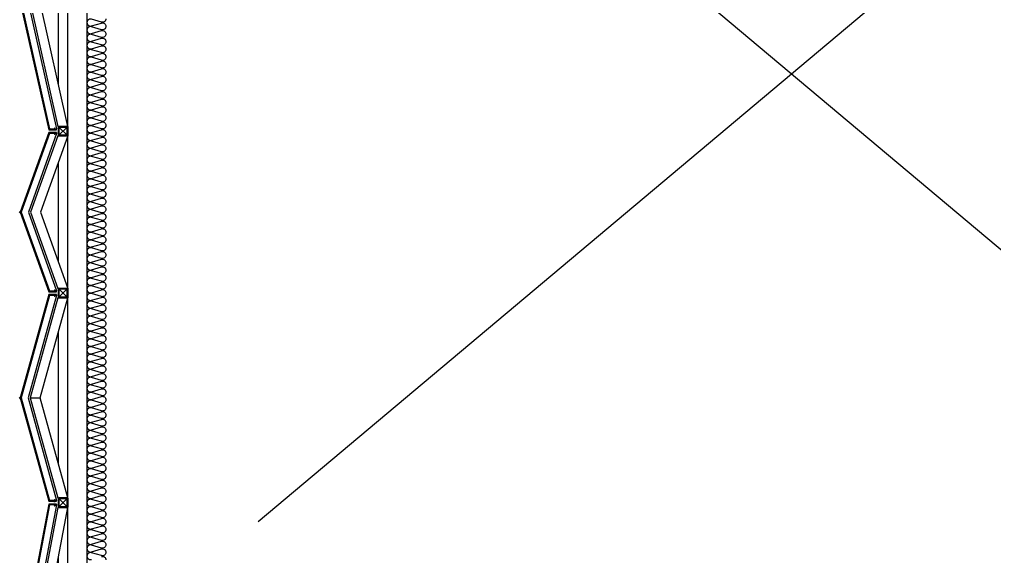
# Model space of a CAD drawing. Header units: millimetres. Extents: x 49154 to 181784, y 28275 to 149577.
# Drawn here: x 91700 to 96820, y 143823 to 146641 of the extents above; entities that cross this region are included whole.
import ezdxf

# ---------------------------------------------------------------- set-up
doc = ezdxf.new("R2010")
doc.units = ezdxf.units.MM
doc.header["$LTSCALE"] = 300
doc.linetypes.add('HID', pattern=[2.8, 1.8, -1])
for name, color, linetype in [('6FIN', 6, 'Continuous'), ('A-OPEN', 1, 'Continuous'), ('A-하지철물', 55, 'Continuous'), ('alucobond', 4, 'Continuous'), ('ISL', 251, 'Continuous'), ('mold', 4, 'Continuous'), ('SHEET', 6, 'Continuous')]:
    doc.layers.add(name, color=color, linetype=linetype)

# ---------------------------------------------------------------- blocks, each defined once
blk = doc.blocks.new('EX-850-1')
at = {"layer": '6FIN', "elevation": 0}
for points in [[(3.2, 204.1), (46.8, 204.1, 0.414214), (50, 207.3), (50, 250.9, 0.414214), (46.8, 254.1), (3.2, 254.1, 0.414214), (0, 250.9), (0, 207.3, 0.414214)], [(896.8, 204.1), (853.2, 204.1, -0.414214), (850, 207.3), (850, 250.9, -0.414214), (853.2, 254.1), (896.8, 254.1, -0.414214), (900, 250.9), (900, 207.3, -0.414214)]]:
    blk.add_lwpolyline(points, format="xyb", close=True, dxfattribs=at)
at = {"layer": 'A-하지철물'}
for p, q in [((850, 254.1), (50, 254.1)), ((710.9, 204.1), (189.1, 204.1))]:
    blk.add_line(p, q, dxfattribs=at)
at = {"layer": 'A-하지철물', "elevation": 0}
for points in [[(49.9, 254.1), (450, 110.3), (850.1, 254.1)], [(50, 204.1), (50, 200.9), (450, 57.2), (850, 200.9), (850, 204.1)]]:
    blk.add_lwpolyline(points, dxfattribs=at)
at = {"layer": 'A-하지철물'}
blk.add_circle((450, 4.1), 4.07, dxfattribs=at)
at = {"layer": 'alucobond', "color": 251, "linetype": 'HID', "ltscale": 10}
for p, q in [((30.2, 185.1), (41.5, 185.1)), ((31.5, 182.4), (31.5, 187.8)), ((31.5, 186.6), (39.5, 186.6)), ((31.5, 183.6), (39.5, 183.6)), ((32, 189.3), (32.5, 189.3)), ((32, 180.9), (32.5, 180.9)), ((32.5, 180.9), (32.5, 189.3)), ((38, 182.7), (38, 187.4)), ((39.5, 182.7), (39.5, 187.4)), ((869.8, 185.1), (858.5, 185.1)), ((860.5, 182.7), (860.5, 187.4)), ((868.5, 186.6), (860.5, 186.6)), ((868.5, 183.6), (860.5, 183.6)), ((862, 182.7), (862, 187.4)), ((867.5, 180.9), (867.5, 189.3)), ((868, 189.3), (867.5, 189.3)), ((868, 180.9), (867.5, 180.9)), ((868.5, 182.4), (868.5, 187.8))]:
    blk.add_line(p, q, dxfattribs=at)
at = {"layer": 'alucobond'}
for p, q in [((32.5, 195.1), (36.5, 195.1)), ((867.5, 195.1), (863.5, 195.1))]:
    blk.add_line(p, q, dxfattribs=at)
at = {"layer": 'alucobond', "color": 251, "linetype": 'HID', "ltscale": 10}
for points in [[(32, 189.3), (31.5, 187.8)], [(32, 180.9), (31.5, 182.4)], [(868, 189.3), (868.5, 187.8)], [(868, 180.9), (868.5, 182.4)]]:
    blk.add_lwpolyline(points, dxfattribs=at)
at = {"layer": 'alucobond', "elevation": 0}
for points in [[(32.5, 195.1), (32.5, 154.1), (450, 4.1), (867.5, 154.1), (867.5, 195.1)], [(36.5, 195.1), (36.5, 156.9), (450, 8.3), (863.5, 156.9), (863.5, 195.1)]]:
    blk.add_lwpolyline(points, dxfattribs=at)
at = {"layer": 'alucobond', "color": 251, "linetype": 'HID', "ltscale": 10, "elevation": 0}
blk.add_lwpolyline([(36.5, 195.1), (450, 46.6), (863.5, 195.1)], dxfattribs=at)
at = {"layer": 'alucobond', "color": 251, "linetype": 'HID', "ltscale": 10}
for points in [[(39.5, 186.6, -0.666667), (39.5, 183.6, -1.5)], [(860.5, 186.6, 0.666667), (860.5, 183.6, 1.5)]]:
    blk.add_lwpolyline(points, format="xyb", dxfattribs=at)
for centre, start, end in [((38.7, 187.4), 0, 180), ((38.7, 182.7), 180, 0), ((861.3, 187.4), 0, 180), ((861.3, 182.7), 180, 0)]:
    blk.add_arc(centre, 0.75, start, end, dxfattribs=at)
at = {"layer": 'mold', "color": 4}
for points in [[(25, 204.1), (25, 202.6)], [(875, 204.1), (875, 202.6)]]:
    blk.add_lwpolyline(points, dxfattribs=at)
at = {"layer": 'SHEET', "color": 8}
for p, q in [((46.8, 250.9), (3.2, 207.3)), ((3.2, 250.9), (46.8, 207.3)), ((853.2, 250.9), (896.8, 207.3)), ((896.8, 250.9), (853.2, 207.3))]:
    blk.add_line(p, q, dxfattribs=at)
at = {"layer": 'SHEET', "color": 8, "elevation": 0}
for points in [[(3.2, 207.3), (46.8, 207.3), (46.8, 250.9), (3.2, 250.9)], [(896.8, 207.3), (853.2, 207.3), (853.2, 250.9), (896.8, 250.9)]]:
    blk.add_lwpolyline(points, close=True, dxfattribs=at)
blk = doc.blocks.new('EX-1350')
at = {"layer": '6FIN', "elevation": 0}
for points in [[(3.2, 204.1), (46.8, 204.1, 0.414214), (50, 207.3), (50, 250.9, 0.414214), (46.8, 254.1), (3.2, 254.1, 0.414214), (0, 250.9), (0, 207.3, 0.414214)], [(1396.8, 204.1), (1353.2, 204.1, -0.414214), (1350, 207.3), (1350, 250.9, -0.414214), (1353.2, 254.1), (1396.8, 254.1, -0.414214), (1400, 250.9), (1400, 207.3, -0.414214)]]:
    blk.add_lwpolyline(points, format="xyb", close=True, dxfattribs=at)
at = {"layer": 'A-하지철물'}
for p, q in [((1350, 254.1), (50, 254.1)), ((1133.9, 204.1), (266.1, 204.1))]:
    blk.add_line(p, q, dxfattribs=at)
at = {"layer": 'A-하지철물', "elevation": 0}
for points in [[(49.7, 252.7), (700, 106.6), (1350.3, 252.7)], [(50, 254.1), (50, 201.4), (700, 55.3), (1350, 201.4), (1350, 254.1)]]:
    blk.add_lwpolyline(points, dxfattribs=at)
at = {"layer": 'A-하지철물'}
blk.add_circle((700, 4.1), 4.07, dxfattribs=at)
at = {"layer": 'alucobond', "color": 251, "linetype": 'HID', "ltscale": 10}
for p, q in [((30.2, 185.1), (41.5, 185.1)), ((31.5, 182.4), (31.5, 187.8)), ((31.5, 186.6), (39.5, 186.6)), ((31.5, 183.6), (39.5, 183.6)), ((32, 189.3), (32.5, 189.3)), ((32, 180.9), (32.5, 180.9)), ((32.5, 180.9), (32.5, 189.3)), ((38, 182.7), (38, 187.4)), ((39.5, 182.7), (39.5, 187.4)), ((1369.8, 185.1), (1358.5, 185.1)), ((1360.5, 182.7), (1360.5, 187.4)), ((1368.5, 186.6), (1360.5, 186.6)), ((1368.5, 183.6), (1360.5, 183.6)), ((1362, 182.7), (1362, 187.4)), ((1367.5, 180.9), (1367.5, 189.3)), ((1368, 189.3), (1367.5, 189.3)), ((1368, 180.9), (1367.5, 180.9)), ((1368.5, 182.4), (1368.5, 187.8))]:
    blk.add_line(p, q, dxfattribs=at)
at = {"layer": 'alucobond'}
for p, q in [((32.5, 195.1), (36.5, 195.1)), ((1367.5, 195.1), (1363.5, 195.1))]:
    blk.add_line(p, q, dxfattribs=at)
at = {"layer": 'alucobond', "color": 251, "linetype": 'HID', "ltscale": 10, "elevation": 0}
for points in [[(32, 189.3), (31.5, 187.8)], [(32, 180.9), (31.5, 182.4)], [(36.5, 194.2), (700, 45.1), (1363.5, 194.2)], [(1368, 189.3), (1368.5, 187.8)], [(1368, 180.9), (1368.5, 182.4)]]:
    blk.add_lwpolyline(points, dxfattribs=at)
at = {"layer": 'alucobond', "elevation": 0}
for points in [[(32.5, 195.1), (32.5, 154.1), (700, 4.1), (1367.5, 154.1), (1367.5, 195.1)], [(36.5, 195.1), (36.5, 157.3), (700, 8.2), (1363.5, 157.3), (1363.5, 195.1)]]:
    blk.add_lwpolyline(points, dxfattribs=at)
at = {"layer": 'alucobond', "color": 251, "linetype": 'HID', "ltscale": 10, "elevation": 0}
for points in [[(39.5, 186.6, -0.666667), (39.5, 183.6, -1.5)], [(1360.5, 186.6, 0.666667), (1360.5, 183.6, 1.5)]]:
    blk.add_lwpolyline(points, format="xyb", dxfattribs=at)
at = {"layer": 'alucobond', "color": 251, "linetype": 'HID', "ltscale": 10}
for centre, start, end in [((38.7, 187.4), 0, 180), ((38.7, 182.7), 180, 0), ((1361.3, 187.4), 0, 180), ((1361.3, 182.7), 180, 0)]:
    blk.add_arc(centre, 0.75, start, end, dxfattribs=at)
at = {"layer": 'mold', "color": 4, "elevation": 0}
for points in [[(25, 204.1), (25, 202.6)], [(1375, 204.1), (1375, 202.6)]]:
    blk.add_lwpolyline(points, dxfattribs=at)
at = {"layer": 'SHEET', "color": 8}
for p, q in [((46.8, 250.9), (3.2, 207.3)), ((3.2, 250.9), (46.8, 207.3)), ((1353.2, 250.9), (1396.8, 207.3)), ((1396.8, 250.9), (1353.2, 207.3))]:
    blk.add_line(p, q, dxfattribs=at)
at = {"layer": 'SHEET', "color": 8, "elevation": 0}
for points in [[(3.2, 207.3), (46.8, 207.3), (46.8, 250.9), (3.2, 250.9)], [(1396.8, 207.3), (1353.2, 207.3), (1353.2, 250.9), (1396.8, 250.9)]]:
    blk.add_lwpolyline(points, close=True, dxfattribs=at)
blk = doc.blocks.new('EX-1100')
at = {"layer": '6FIN', "elevation": 0}
for points in [[(3.2, 204.1), (46.8, 204.1, 0.414214), (50, 207.3), (50, 250.9, 0.414214), (46.8, 254.1), (3.2, 254.1, 0.414214), (0, 250.9), (0, 207.3, 0.414214)], [(1146.8, 204.1), (1103.2, 204.1, -0.414214), (1100, 207.3), (1100, 250.9, -0.414214), (1103.2, 254.1), (1146.8, 254.1, -0.414214), (1150, 250.9), (1150, 207.3, -0.414214)]]:
    blk.add_lwpolyline(points, format="xyb", close=True, dxfattribs=at)
at = {"layer": 'A-하지철물'}
for p, q in [((1100, 254.1), (50, 254.1)), ((923.1, 204.1), (226.9, 204.1)), ((575, 55.9), (575, 107.8))]:
    blk.add_line(p, q, dxfattribs=at)
at = {"layer": 'A-하지철물', "elevation": 0}
blk.add_lwpolyline([(1100, 201.1), (1100, 253), (575, 107.8), (50, 253), (50, 201.1), (575, 55.9)], close=True, dxfattribs=at)
at = {"layer": 'A-하지철물'}
blk.add_circle((575, 4.1), 4.07, dxfattribs=at)
at = {"layer": 'alucobond', "color": 251, "linetype": 'HID', "ltscale": 10}
for p, q in [((30.2, 185.1), (41.5, 185.1)), ((31.5, 182.4), (31.5, 187.8)), ((31.5, 186.6), (39.5, 186.6)), ((31.5, 183.6), (39.5, 183.6)), ((32, 189.3), (32.5, 189.3)), ((32, 180.9), (32.5, 180.9)), ((32.5, 180.9), (32.5, 189.3)), ((38, 182.7), (38, 187.4)), ((39.5, 182.7), (39.5, 187.4)), ((1119.8, 185.1), (1108.5, 185.1)), ((1110.5, 182.7), (1110.5, 187.4)), ((1118.5, 186.6), (1110.5, 186.6)), ((1118.5, 183.6), (1110.5, 183.6)), ((1112, 182.7), (1112, 187.4)), ((1117.5, 180.9), (1117.5, 189.3)), ((1118, 189.3), (1117.5, 189.3)), ((1118, 180.9), (1117.5, 180.9)), ((1118.5, 182.4), (1118.5, 187.8))]:
    blk.add_line(p, q, dxfattribs=at)
at = {"layer": 'alucobond'}
for p, q in [((32.5, 195.1), (36.5, 195.1)), ((1117.5, 195.1), (1113.5, 195.1))]:
    blk.add_line(p, q, dxfattribs=at)
at = {"layer": 'alucobond', "color": 251, "linetype": 'HID', "ltscale": 10, "elevation": 0}
for points in [[(32, 189.3), (31.5, 187.8)], [(32, 180.9), (31.5, 182.4)], [(36.5, 194.5), (575, 45.6), (1113.5, 194.5)], [(1118, 189.3), (1118.5, 187.8)], [(1118, 180.9), (1118.5, 182.4)]]:
    blk.add_lwpolyline(points, dxfattribs=at)
at = {"layer": 'alucobond', "elevation": 0}
for points in [[(32.5, 195.1), (32.5, 154.1), (575, 4.1), (1117.5, 154.1), (1117.5, 195.1)], [(36.5, 195.1), (36.5, 157.1), (575, 8.2), (1113.5, 157.1), (1113.5, 195.1)], [(1113.5, 195.1), (1113.5, 157.2)]]:
    blk.add_lwpolyline(points, dxfattribs=at)
at = {"layer": 'alucobond', "color": 251, "linetype": 'HID', "ltscale": 10, "elevation": 0}
for points in [[(39.5, 186.6, -0.666667), (39.5, 183.6, -1.5)], [(1110.5, 186.6, 0.666667), (1110.5, 183.6, 1.5)]]:
    blk.add_lwpolyline(points, format="xyb", dxfattribs=at)
at = {"layer": 'alucobond', "color": 251, "linetype": 'HID', "ltscale": 10}
for centre, start, end in [((38.7, 187.4), 0, 180), ((38.7, 182.7), 180, 0), ((1111.3, 187.4), 0, 180), ((1111.3, 182.7), 180, 0)]:
    blk.add_arc(centre, 0.75, start, end, dxfattribs=at)
at = {"layer": 'mold', "color": 4, "elevation": 0}
for points in [[(25, 204.1), (25, 202.6)], [(1125, 204.1), (1125, 202.6)]]:
    blk.add_lwpolyline(points, dxfattribs=at)
at = {"layer": 'SHEET', "color": 8}
for p, q in [((46.8, 250.9), (3.2, 207.3)), ((3.2, 250.9), (46.8, 207.3)), ((1103.2, 250.9), (1146.8, 207.3)), ((1146.8, 250.9), (1103.2, 207.3))]:
    blk.add_line(p, q, dxfattribs=at)
at = {"layer": 'SHEET', "color": 8, "elevation": 0}
for points in [[(3.2, 207.3), (46.8, 207.3), (46.8, 250.9), (3.2, 250.9)], [(1146.8, 207.3), (1103.2, 207.3), (1103.2, 250.9), (1146.8, 250.9)]]:
    blk.add_lwpolyline(points, close=True, dxfattribs=at)
blk = doc.blocks.new('EX-1600')
at = {"layer": '6FIN', "elevation": 0}
for points in [[(3.2, 204.1), (46.8, 204.1, 0.414214), (50, 207.3), (50, 250.9, 0.414214), (46.8, 254.1), (3.2, 254.1, 0.414214), (0, 250.9), (0, 207.3, 0.414214)], [(1646.8, 204.1), (1603.2, 204.1, -0.414214), (1600, 207.3), (1600, 250.9, -0.414214), (1603.2, 254.1), (1646.8, 254.1, -0.414214), (1650, 250.9), (1650, 207.3, -0.414214)]]:
    blk.add_lwpolyline(points, format="xyb", close=True, dxfattribs=at)
at = {"layer": 'A-하지철물'}
for p, q in [((1600, 254.1), (50, 254.1)), ((1344, 204.1), (306, 204.1))]:
    blk.add_line(p, q, dxfattribs=at)
at = {"layer": 'A-하지철물', "elevation": 0}
for points in [[(41.9, 254.1), (825, 105.8), (1608.1, 254.1)], [(50, 204.1), (50, 201.6), (825, 55), (1600, 201.6), (1600, 204.1)]]:
    blk.add_lwpolyline(points, dxfattribs=at)
at = {"layer": 'A-하지철물'}
blk.add_circle((825, 4.1), 4.07, dxfattribs=at)
at = {"layer": 'alucobond', "color": 251, "linetype": 'HID', "ltscale": 10}
for p, q in [((30.2, 185.1), (41.5, 185.1)), ((31.5, 182.4), (31.5, 187.8)), ((31.5, 186.6), (39.5, 186.6)), ((31.5, 183.6), (39.5, 183.6)), ((32, 189.3), (32.5, 189.3)), ((32, 180.9), (32.5, 180.9)), ((32.5, 180.9), (32.5, 189.3)), ((38, 182.7), (38, 187.4)), ((39.5, 182.7), (39.5, 187.4)), ((1619.8, 185.1), (1608.5, 185.1)), ((1610.5, 182.7), (1610.5, 187.4)), ((1618.5, 186.6), (1610.5, 186.6)), ((1618.5, 183.6), (1610.5, 183.6)), ((1612, 182.7), (1612, 187.4)), ((1617.5, 180.9), (1617.5, 189.3)), ((1618, 189.3), (1617.5, 189.3)), ((1618, 180.9), (1617.5, 180.9)), ((1618.5, 182.4), (1618.5, 187.8))]:
    blk.add_line(p, q, dxfattribs=at)
at = {"layer": 'alucobond'}
for p, q in [((32.5, 195.1), (36.5, 195.1)), ((1617.5, 195.1), (1613.5, 195.1))]:
    blk.add_line(p, q, dxfattribs=at)
at = {"layer": 'alucobond', "color": 251, "linetype": 'HID', "ltscale": 10}
for points in [[(32, 189.3), (31.5, 187.8)], [(32, 180.9), (31.5, 182.4)]]:
    blk.add_lwpolyline(points, dxfattribs=at)
at = {"layer": 'alucobond', "elevation": 0}
for points in [[(32.5, 195.1), (32.5, 154.1), (825, 4.1), (1617.5, 154.1), (1617.5, 195.1)], [(36.5, 195.1), (36.5, 157.4), (825, 8.1), (1613.5, 157.4), (1613.5, 195.1)]]:
    blk.add_lwpolyline(points, dxfattribs=at)
at = {"layer": 'alucobond', "color": 251, "linetype": 'HID', "ltscale": 10, "elevation": 0}
for points in [[(36.5, 194), (825, 44.8), (1613.5, 194)], [(1618, 189.3), (1618.5, 187.8)], [(1618, 180.9), (1618.5, 182.4)]]:
    blk.add_lwpolyline(points, dxfattribs=at)
at = {"layer": 'alucobond', "color": 251, "linetype": 'HID', "ltscale": 10}
blk.add_lwpolyline([(39.5, 186.6, -0.666667), (39.5, 183.6, -1.5)], format="xyb", dxfattribs=at)
at = {"layer": 'alucobond', "color": 251, "linetype": 'HID', "ltscale": 10, "elevation": 0}
blk.add_lwpolyline([(1610.5, 186.6, 0.666667), (1610.5, 183.6, 1.5)], format="xyb", dxfattribs=at)
at = {"layer": 'alucobond', "color": 251, "linetype": 'HID', "ltscale": 10}
for centre, start, end in [((38.7, 187.4), 0, 180), ((38.7, 182.7), 180, 0), ((1611.3, 187.4), 0, 180), ((1611.3, 182.7), 180, 0)]:
    blk.add_arc(centre, 0.75, start, end, dxfattribs=at)
at = {"layer": 'mold', "color": 4}
blk.add_lwpolyline([(25, 204.1), (25, 202.6)], dxfattribs=at)
at = {"layer": 'mold', "color": 4, "elevation": 0}
blk.add_lwpolyline([(1625, 204.1), (1625, 202.6)], dxfattribs=at)
at = {"layer": 'SHEET', "color": 8}
for p, q in [((46.8, 250.9), (3.2, 207.3)), ((3.2, 250.9), (46.8, 207.3)), ((1603.2, 250.9), (1646.8, 207.3)), ((1646.8, 250.9), (1603.2, 207.3))]:
    blk.add_line(p, q, dxfattribs=at)
at = {"layer": 'SHEET', "color": 8, "elevation": 0}
for points in [[(3.2, 207.3), (46.8, 207.3), (46.8, 250.9), (3.2, 250.9)], [(1646.8, 207.3), (1603.2, 207.3), (1603.2, 250.9), (1646.8, 250.9)]]:
    blk.add_lwpolyline(points, close=True, dxfattribs=at)

msp = doc.modelspace()

# ---------------------------------------------------------------- linework, layer by layer
at = {"layer": 'A-OPEN'}
for p, q in [((98553.6, 144005), (92953.6, 148705)), ((98553.6, 148705), (92953.6, 144005))]:
    msp.add_line(p, q, dxfattribs=at)
at = {"layer": 'ISL', "elevation": 0}
msp.add_lwpolyline([(108523.6, 149105), (92053.6, 149105), (92053.6, 123835)], dxfattribs=at)
for points in [[(92153.6, 146645, -0.509267), (92129.3, 146627.3), (92077.8, 146642.7, 1.372593), (92077.8, 146607.3), (92129.3, 146622.7, -0.509267), (92153.6, 146605, -0.509267), (92129.3, 146587.3), (92077.8, 146602.7, 1.372593), (92077.8, 146567.3), (92129.3, 146582.7, -0.509267), (92153.6, 146565, -0.509267), (92129.3, 146547.3), (92077.8, 146562.7, 1.372593), (92077.8, 146527.3), (92129.3, 146542.7, -0.509267), (92153.6, 146525, -0.509267), (92129.3, 146507.3), (92077.8, 146522.7, 1.372593), (92077.8, 146487.3), (92129.3, 146502.7, -0.509267), (92153.6, 146485, -0.509267), (92129.3, 146467.3), (92077.8, 146482.7, 1.372593), (92077.8, 146447.3), (92129.3, 146462.7, -0.509267), (92153.6, 146445, -0.509267), (92129.3, 146427.3), (92077.8, 146442.7, 1.372593), (92077.8, 146407.3), (92129.3, 146422.7, -0.509267), (92153.6, 146405, -0.509267), (92129.3, 146387.3), (92077.8, 146402.7, 1.372593), (92077.8, 146367.3), (92129.3, 146382.7, -0.509267), (92153.6, 146365, -0.509267), (92129.3, 146347.3), (92077.8, 146362.7, 1.372593), (92077.8, 146327.3), (92129.3, 146342.7, -0.509267), (92153.6, 146325, -0.509267), (92129.3, 146307.3), (92077.8, 146322.7, 1.372593), (92077.8, 146287.3), (92129.3, 146302.7, -0.509267), (92153.6, 146285, -0.509267), (92129.3, 146267.3), (92077.8, 146282.7, 1.372593), (92077.8, 146247.3), (92129.3, 146262.7, -0.509267), (92153.6, 146245, -0.509267), (92129.3, 146227.3), (92077.8, 146242.7, 1.372593), (92077.8, 146207.3), (92129.3, 146222.7, -0.509267), (92153.6, 146205, -0.509267), (92129.3, 146187.3), (92077.8, 146202.7, 1.372593), (92077.8, 146167.3), (92129.3, 146182.7, -0.509267), (92153.6, 146165, -0.509267), (92129.3, 146147.3), (92077.8, 146162.7, 1.372593), (92077.8, 146127.3), (92129.3, 146142.7, -0.509267), (92153.6, 146125, -0.509267), (92129.3, 146107.3), (92077.8, 146122.7, 1.372593), (92077.8, 146087.3), (92129.3, 146102.7, -0.509267), (92153.6, 146085, -0.509267), (92129.3, 146067.3), (92077.8, 146082.7, 1.372593), (92077.8, 146047.3), (92129.3, 146062.7, -0.509267), (92153.6, 146045, -0.509267), (92129.3, 146027.3), (92077.8, 146042.7, 1.372593), (92077.8, 146007.3), (92129.3, 146022.7, -0.509267), (92153.6, 146005, -0.509267), (92129.3, 145987.3), (92077.8, 146002.7, 1.372593), (92077.8, 145967.3), (92129.3, 145982.7, -0.509267), (92153.6, 145965, -0.509267), (92129.3, 145947.3), (92077.8, 145962.7, 1.372593), (92077.8, 145927.3), (92129.3, 145942.7, -0.509267), (92153.6, 145925, -0.509267), (92129.3, 145907.3), (92077.8, 145922.7, 1.372593), (92077.8, 145887.3), (92129.3, 145902.7, -0.509267), (92153.6, 145885, -0.509267), (92129.3, 145867.3), (92077.8, 145882.7, 1.372593), (92077.8, 145847.3), (92129.3, 145862.7, -0.509267), (92153.6, 145845, -0.509267), (92129.3, 145827.3), (92077.8, 145842.7, 1.372593), (92077.8, 145807.3), (92129.3, 145822.7, -0.509267), (92153.6, 145805, -0.509267), (92129.3, 145787.3), (92077.8, 145802.7, 1.372593), (92077.8, 145767.3), (92129.3, 145782.7, -0.509267), (92153.6, 145765, -0.509267), (92129.3, 145747.3), (92077.8, 145762.7, 1.372593), (92077.8, 145727.3), (92129.3, 145742.7, -0.509267), (92153.6, 145725, -0.509267), (92129.3, 145707.3), (92077.8, 145722.7, 1.372593), (92077.8, 145687.3), (92129.3, 145702.7, -0.509267), (92153.6, 145685, -0.509267), (92129.3, 145667.3), (92077.8, 145682.7, 1.372593), (92077.8, 145647.3), (92129.3, 145662.7, -0.509267), (92153.6, 145645, -0.509267), (92129.3, 145627.3), (92077.8, 145642.7, 1.372593), (92077.8, 145607.3), (92129.3, 145622.7, -0.509267), (92153.6, 145605, -0.509267), (92129.3, 145587.3), (92077.8, 145602.7, 1.372593), (92077.8, 145567.3), (92129.3, 145582.7, -0.509267), (92153.6, 145565, -0.509267), (92129.3, 145547.3), (92077.8, 145562.7, 1.372593), (92077.8, 145527.3), (92129.3, 145542.7, -0.509267), (92153.6, 145525, -0.509267), (92129.3, 145507.3), (92077.8, 145522.7, 1.372593), (92077.8, 145487.3), (92129.3, 145502.7, -0.509267), (92153.6, 145485, -0.509267), (92129.3, 145467.3), (92077.8, 145482.7, 1.372593), (92077.8, 145447.3), (92129.3, 145462.7, -0.509267), (92153.6, 145445, -0.509267), (92129.3, 145427.3), (92077.8, 145442.7, 1.372593), (92077.8, 145407.3), (92129.3, 145422.7, -0.509267), (92153.6, 145405, -0.509267), (92129.3, 145387.3), (92077.8, 145402.7, 1.372593), (92077.8, 145367.3), (92129.3, 145382.7, -0.509267), (92153.6, 145365, -0.509267), (92129.3, 145347.3), (92077.8, 145362.7, 1.372593), (92077.8, 145327.3), (92129.3, 145342.7, -0.509267), (92153.6, 145325, -0.509267), (92129.3, 145307.3), (92077.8, 145322.7, 1.372593), (92077.8, 145287.3), (92129.3, 145302.7, -0.509267), (92153.6, 145285, -0.509267), (92129.3, 145267.3), (92077.8, 145282.7, 1.372593), (92077.8, 145247.3), (92129.3, 145262.7, -0.509267), (92153.6, 145245, -0.509267), (92129.3, 145227.3), (92077.8, 145242.7, 1.372593), (92077.8, 145207.3), (92129.3, 145222.7, -0.509267), (92153.6, 145205, -0.509267), (92129.3, 145187.3), (92077.8, 145202.7, 1.372593), (92077.8, 145167.3), (92129.3, 145182.7, -0.509267), (92153.6, 145165, -0.509267), (92129.3, 145147.3), (92077.8, 145162.7, 1.372593), (92077.8, 145127.3), (92129.3, 145142.7, -0.509267), (92153.6, 145125, -0.509267), (92129.3, 145107.3), (92077.8, 145122.7, 1.372593), (92077.8, 145087.3), (92129.3, 145102.7, -0.509267), (92153.6, 145085, -0.509267), (92129.3, 145067.3), (92077.8, 145082.7, 1.372593), (92077.8, 145047.3), (92129.3, 145062.7, -0.509267), (92153.6, 145045, -0.509267), (92129.3, 145027.3), (92077.8, 145042.7, 1.372593), (92077.8, 145007.3), (92129.3, 145022.7, -0.509267), (92153.6, 145005, -0.509267), (92129.3, 144987.3), (92077.8, 145002.7, 1.372593), (92077.8, 144967.3), (92129.3, 144982.7, -0.509267), (92153.6, 144965, -0.509267), (92129.3, 144947.3), (92077.8, 144962.7, 1.372593), (92077.8, 144927.3), (92129.3, 144942.7, -0.509267), (92153.6, 144925, -0.509267), (92129.3, 144907.3), (92077.8, 144922.7, 1.372593), (92077.8, 144887.3), (92129.3, 144902.7, -0.509267), (92153.6, 144885, -0.509267), (92129.3, 144867.3), (92077.8, 144882.7, 1.372593), (92077.8, 144847.3), (92129.3, 144862.7, -0.509267), (92153.6, 144845, -0.509267), (92129.3, 144827.3), (92077.8, 144842.7, 1.372593), (92077.8, 144807.3), (92129.3, 144822.7, -0.509267), (92153.6, 144805, -0.509267), (92129.3, 144787.3), (92077.8, 144802.7, 1.372593), (92077.8, 144767.3), (92129.3, 144782.7, -0.509267), (92153.6, 144765, -0.509267), (92129.3, 144747.3), (92077.8, 144762.7, 1.372593), (92077.8, 144727.3), (92129.3, 144742.7, -0.509267), (92153.6, 144725, -0.509267), (92129.3, 144707.3), (92077.8, 144722.7, 1.372593), (92077.8, 144687.3), (92129.3, 144702.7, -0.509267), (92153.6, 144685, -0.509267), (92129.3, 144667.3), (92077.8, 144682.7, 1.372593), (92077.8, 144647.3), (92129.3, 144662.7, -0.509267), (92153.6, 144645, -0.509267), (92129.3, 144627.3), (92077.8, 144642.7, 1.372593), (92077.8, 144607.3), (92129.3, 144622.7, -0.509267), (92153.6, 144605, -0.509267), (92129.3, 144587.3), (92077.8, 144602.7, 1.372593), (92077.8, 144567.3), (92129.3, 144582.7, -0.509267), (92153.6, 144565, -0.509267), (92129.3, 144547.3), (92077.8, 144562.7, 1.372593), (92077.8, 144527.3), (92129.3, 144542.7, -0.509267), (92153.6, 144525, -0.509267), (92129.3, 144507.3), (92077.8, 144522.7, 1.372593), (92077.8, 144487.3), (92129.3, 144502.7, -0.509267), (92153.6, 144485, -0.509267), (92129.3, 144467.3), (92077.8, 144482.7, 1.372593), (92077.8, 144447.3), (92129.3, 144462.7, -0.509267), (92153.6, 144445, -0.509267), (92129.3, 144427.3), (92077.8, 144442.7, 1.372593), (92077.8, 144407.3), (92129.3, 144422.7, -0.509267), (92153.6, 144405, -0.509267), (92129.3, 144387.3), (92077.8, 144402.7, 1.372593), (92077.8, 144367.3), (92129.3, 144382.7, -0.509267), (92153.6, 144365, -0.509267), (92129.3, 144347.3), (92077.8, 144362.7, 1.372593), (92077.8, 144327.3), (92129.3, 144342.7, -0.509267), (92153.6, 144325, -0.509267), (92129.3, 144307.3), (92077.8, 144322.7, 1.372593), (92077.8, 144287.3), (92129.3, 144302.7, -0.509267), (92153.6, 144285, -0.509267), (92129.3, 144267.3), (92077.8, 144282.7, 1.372593), (92077.8, 144247.3), (92129.3, 144262.7, -0.509267), (92153.6, 144245, -0.509267), (92129.3, 144227.3), (92077.8, 144242.7, 1.372593), (92077.8, 144207.3), (92129.3, 144222.7, -0.509267), (92153.6, 144205, -0.509267), (92129.3, 144187.3), (92077.8, 144202.7, 1.372593), (92077.8, 144167.3), (92129.3, 144182.7, -0.509267), (92153.6, 144165, -0.509267), (92129.3, 144147.3), (92077.8, 144162.7, 1.372593), (92077.8, 144127.3), (92129.3, 144142.7, -0.509267), (92153.6, 144125, -0.509267), (92129.3, 144107.3), (92077.8, 144122.7, 1.372593), (92077.8, 144087.3), (92129.3, 144102.7, -0.509267), (92153.6, 144085, -0.509267), (92129.3, 144067.3), (92077.8, 144082.7, 1.372593), (92077.8, 144047.3), (92129.3, 144062.7, -0.509267), (92153.6, 144045, -0.509267), (92129.3, 144027.3), (92077.8, 144042.7, 1.372593), (92077.8, 144007.3), (92129.3, 144022.7, -0.509267), (92153.6, 144005, -0.509267), (92129.3, 143987.3), (92077.8, 144002.7, 1.372593), (92077.8, 143967.3), (92129.3, 143982.7, -0.509267), (92153.6, 143965, -0.509267), (92129.3, 143947.3), (92077.8, 143962.7, 1.372593), (92077.8, 143927.3), (92129.3, 143942.7, -0.509267), (92153.6, 143925, -0.509267), (92129.3, 143907.3), (92077.8, 143922.7, 1.372593), (92077.8, 143887.3), (92129.3, 143902.7, -0.509267), (92153.6, 143885, -0.509267), (92129.3, 143867.3), (92077.8, 143882.7, 1.372593), (92077.8, 143847.3), (92129.3, 143862.7, -0.509267), (92153.6, 143845, -0.509267), (92129.3, 143827.3), (92077.8, 143842.7, 1.372593), (92077.8, 143807.3)], [(92129.3, 143822.7, -0.509267), (92153.6, 143805, -0.509267)]]:
    msp.add_lwpolyline(points, format="xyb", dxfattribs=at)

# ---------------------------------------------------------------- block references
at = {"layer": 'A-하지철물', "rotation": 270}
for name, p in [('EX-1350', (91699.5, 147430)), ('EX-850-1', (91699.5, 146080)), ('EX-1100', (91699.5, 145230)), ('EX-1600', (91699.5, 144130))]:
    msp.add_blockref(name, p, dxfattribs=at)

doc.saveas('drawing.dxf')
